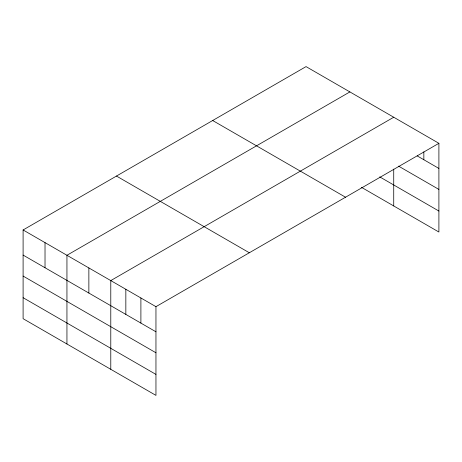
<?xml version="1.0" encoding="UTF-8"?>
<svg xmlns="http://www.w3.org/2000/svg" width="462" height="462" viewBox="0 0 462 462"><rect width="100%" height="100%" fill="white"/><g stroke="black" fill="none" stroke-linecap="round" stroke-linejoin="round"><path stroke-width="0.69" d="M438.9 143.312L306.046 66.609L23.1 229.966L23.1 318.688L155.954 395.391L155.954 306.67L438.9 143.312L438.9 232.034L361.457 187.324M349.884 91.921L66.944 255.278L66.944 343.999M393.728 117.233L110.782 280.59L110.782 369.311M417.221 155.913L438.9 168.434M398.55 166.124L438.9 189.42M379.724 176.882L438.9 211.047M212.67 120.513L345.53 197.216M116.47 176.057L249.33 252.76M23.1 229.966L155.954 306.67M23.1 255.088L155.954 331.791M23.1 276.074L155.954 352.777M23.1 297.701L155.954 374.405M423.845 151.848L423.845 159.742M393.728 169.109L393.728 205.96M140.898 297.973L140.898 323.1M125.843 289.281L125.843 314.403M88.866 267.931L88.866 293.058M45.022 242.619L45.022 267.741"/></g></svg>
